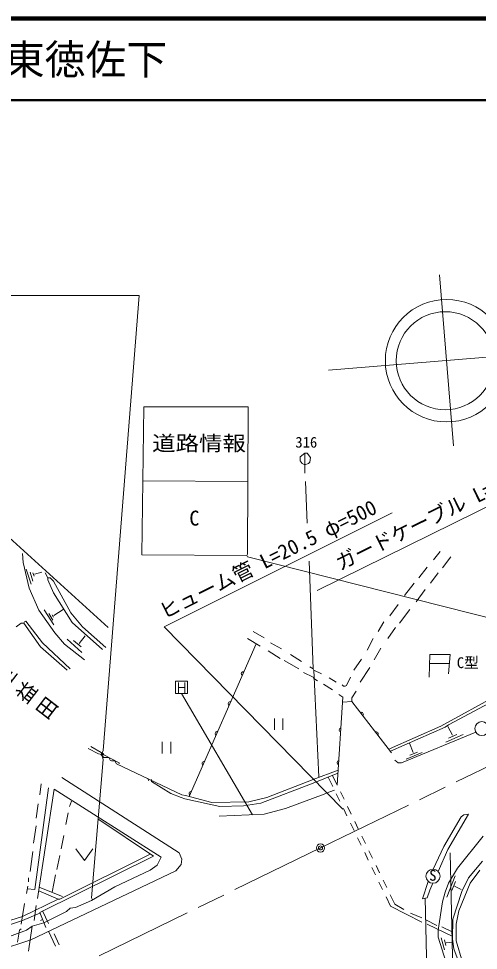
# Model space of a CAD drawing. Units: millimetres, scale not verified. Extents: x 40000 to 680000, y 20000 to 380000.
# Drawn here: x 426831 to 483184, y 265910 to 380000 of the extents above; entities that cross this region are included whole.
import ezdxf
from ezdxf.enums import TextEntityAlignment as Align

# ---------------------------------------------------------------- set-up
doc = ezdxf.new("R2010")
doc.units = ezdxf.units.MM
doc.header["$LTSCALE"] = 1000
doc.header["$PDMODE"] = 32
doc.header["$PDSIZE"] = 500
doc.linetypes.add('CHAIN', pattern=[18.5, 12, -1.5, 3.5, -1.5])
for name, color, linetype, lineweight in [('M-BGD', 7, 'Continuous', 13), ('M-BMK', 2, 'CHAIN', 13), ('M-BMK-SRVR', 3, 'Continuous', 13), ('M-STR-HTXT', 7, 'Continuous', 13), ('M-STR-STRC', 7, 'Continuous', 13), ('M-TTL', 2, 'Continuous', 140), ('M-TTL-LINE', 7, 'Continuous', 50)]:
    doc.layers.add(name, color=color, linetype=linetype, lineweight=lineweight)
doc.layers.add('M-TTL-TXT', color=7, linetype='Continuous')
doc.styles.add('@ＭＳ ゴシック', font='')
doc.styles.add('ＭＳ ゴシック', font='')
doc.styles.get('@ＭＳ ゴシック').set_extended_font_data('@MS Gothic')
doc.styles.get('ＭＳ ゴシック').set_extended_font_data('MS Gothic')

msp = doc.modelspace()

# ---------------------------------------------------------------- linework, layer by layer
at = {"layer": 'M-BGD'}
for p, q in [((461925, 326785), (461333, 326362)), ((461333, 326362), (461333, 325854)), ((461925, 326785), (461925, 324330)), ((462179, 326785), (461925, 326785)), ((462603, 326277), (462179, 326785)), ((461333, 325854), (461587, 325515)), ((461587, 325515), (461925, 325346)), ((461925, 325346), (462349, 325515)), ((462349, 325515), (462518, 325685)), ((462518, 325685), (462603, 326277)), ((492992, 324520), (463435, 309973)), ((462010, 323314), (462179, 318234)), ((427297, 314509), (427381, 313408)), ((478520, 314763), (477673, 313747)), ((479790, 314085), (478774, 312731)), ((427381, 313408), (428143, 310275)), ((428359, 310756), (427761, 312607)), ((462433, 313577), (462941, 300369)), ((476911, 312815), (475895, 311545)), ((428228, 312223), (428567, 311122)), ((428567, 312138), (428736, 311715)), ((428791, 311967), (429667, 312223)), ((430091, 312138), (430429, 311545)), ((430429, 311545), (430429, 311291)), ((430683, 311545), (430429, 311545)), ((431107, 311122), (430683, 311545)), ((478266, 312138), (477335, 310868)), ((430429, 311291), (431107, 309683)), ((433223, 307227), (431107, 311122)), ((475303, 310868), (474117, 309344)), ((428143, 310275), (429329, 307566)), ((431107, 309683), (433393, 306042)), ((476657, 310106), (475557, 308582)), ((473355, 308243), (472339, 306889)), ((429329, 307566), (431276, 304772)), ((429969, 307623), (431140, 305780)), ((430545, 307166), (431030, 306351)), ((430961, 306993), (431110, 306701)), ((432292, 307651), (431138, 306906)), ((434663, 305534), (433223, 307227)), ((474795, 307651), (473525, 305957)), ((505359, 307397), (479536, 293511)), ((427127, 305957), (426535, 305534)), ((427466, 305957), (427127, 305957)), ((427551, 306127), (427466, 305957)), ((427466, 305957), (429498, 303079)), ((427720, 306211), (427551, 306127)), ((429752, 303587), (427720, 306211)), ((433393, 306042), (437118, 302740)), ((471577, 306127), (470900, 304941)), ((431276, 304772), (432461, 303417)), ((437541, 302994), (434663, 305534)), ((455575, 304941), (456930, 304179)), ((473017, 305449), (472085, 304095)), ((433139, 300369), (429752, 303587)), ((432800, 304010), (434578, 302401)), ((433562, 303841), (434493, 303079)), ((435001, 304433), (434239, 303502)), ((454898, 304095), (456422, 303163)), ((457692, 303587), (459047, 302825)), ((470307, 304095), (469545, 302655)), ((429498, 303079), (432800, 300200)), ((432461, 303417), (434917, 301470)), ((457438, 302571), (458877, 301639)), ((471239, 302909), (470392, 301470)), ((459385, 301385), (461163, 300369)), ((460147, 302147), (461502, 301301)), ((468868, 301555), (467937, 300200)), ((477165, 299353), (477250, 302147)), ((477250, 302147), (479705, 302147)), ((479705, 302147), (479536, 299777)), ((462518, 300623), (462941, 300369)), ((462941, 300369), (463026, 300200)), ((463026, 300200), (463619, 287161)), ((463026, 300200), (463957, 299777)), ((469884, 300539), (468699, 298761)), ((477250, 301047), (479621, 301047)), ((461756, 299946), (462941, 299353)), ((462941, 299353), (463026, 299184)), ((463026, 299184), (463449, 298930)), ((464889, 299269), (465735, 298761)), ((467513, 299353), (467005, 298337)), ((447543, 298858), (446043, 298858)), ((446043, 298858), (446043, 297358)), ((446448, 297422), (446448, 298696)), ((446448, 298108), (447192, 298108)), ((447192, 298704), (447192, 297426)), ((447543, 297358), (447543, 298858)), ((464211, 298507), (465312, 297829)), ((466667, 298253), (466497, 298422)), ((466836, 298253), (466667, 298253)), ((467005, 298337), (466836, 298253)), ((446043, 297358), (447543, 297358)), ((446793, 297358), (455508, 282524)), ((466074, 297237), (466582, 296898)), ((468191, 297660), (467683, 296813)), ((467683, 296813), (467683, 296390)), ((466582, 296305), (467683, 296390)), ((479536, 293511), (479113, 293257)), ((479457, 293307), (479996, 292269)), ((482862, 292625), (473779, 288855)), ((481314, 292326), (479197, 291395)), ((480552, 292326), (479536, 291903)), ((444435, 291428), (444435, 290028)), ((445485, 290028), (445485, 291428)), ((475208, 290148), (474729, 291276)), ((435340, 290633), (436610, 289955)), ((435679, 290887), (436949, 290125)), ((436610, 289955), (437287, 289871)), ((437203, 290379), (436949, 289871)), ((436949, 290125), (437203, 289278)), ((436949, 289871), (437203, 290040)), ((437287, 289871), (436949, 289871)), ((436949, 289871), (437287, 289532)), ((437203, 290040), (437287, 289871)), ((437287, 289871), (439150, 288855)), ((474339, 289326), (476274, 290122)), ((474802, 289804), (475707, 290179)), ((437203, 289278), (435763, 272345)), ((437287, 289532), (437880, 289532)), ((437880, 289532), (438049, 289193)), ((438049, 289193), (438219, 289109)), ((438219, 289109), (438642, 289109)), ((438642, 289109), (438811, 288770)), ((438811, 288770), (446855, 284960)), ((439150, 288855), (439150, 288770)), ((472932, 289193), (473355, 288855)), ((473779, 288855), (473355, 288855)), ((432123, 287077), (446516, 277848)), ((442621, 286992), (442791, 286653)), ((443129, 286569), (443129, 286823)), ((445500, 285129), (443129, 286569)), ((456507, 283944), (462941, 286399)), ((462941, 286823), (457269, 284621)), ((464780, 287120), (465335, 285975)), ((465311, 287328), (465854, 286206)), ((430514, 285807), (428821, 273361)), ((429159, 272260), (431191, 285637)), ((429583, 286315), (429413, 284960)), ((431191, 285637), (444315, 277340)), ((465547, 285515), (464523, 285147)), ((466289, 285306), (466725, 284406)), ((433308, 284198), (433054, 283521)), ((446770, 284621), (445500, 285129)), ((446770, 284621), (447193, 284452)), ((447278, 284875), (446855, 284960)), ((447193, 284452), (451511, 283521)), ((450495, 284029), (447278, 284875)), ((455067, 284113), (450495, 284029)), ((457269, 284621), (455067, 284113)), ((459555, 283267), (464296, 285045)), ((464296, 285045), (464523, 285147)), ((465770, 285075), (466206, 284175)), ((429244, 283859), (428990, 282081)), ((451511, 283521), (454390, 283605)), ((454390, 283605), (456507, 283944)), ((456930, 282589), (459555, 283267)), ((466642, 283275), (467077, 282375)), ((467161, 283506), (467596, 282606)), ((432885, 282759), (432631, 281319)), ((436525, 281997), (443383, 277425)), ((451427, 282335), (456930, 282589)), ((478943, 278610), (481060, 282251)), ((481991, 282589), (479451, 278271)), ((481060, 282251), (481399, 282505)), ((481399, 282505), (481991, 282589)), ((428990, 281150), (428651, 279033)), ((467513, 281475), (467949, 280574)), ((468032, 281705), (468468, 280805)), ((432377, 279965), (432038, 278356)), ((468384, 279674), (468820, 278774)), ((468904, 279905), (469339, 279005)), ((483769, 279880), (480637, 275985)), ((477647, 275845), (478943, 278610)), ((428567, 278017), (428228, 275562)), ((443383, 277425), (429413, 270567)), ((431869, 277509), (431530, 275816)), ((442960, 277679), (431869, 272175)), ((433844, 278325), (434894, 276925)), ((434894, 276925), (435944, 278325)), ((444315, 277340), (443807, 276324)), ((446516, 277848), (446855, 277086)), ((469256, 277874), (469691, 276974)), ((469775, 278105), (470211, 277205)), ((479451, 278271), (478238, 275585)), ((479705, 277848), (480721, 236615)), ((443807, 276324), (442960, 275731)), ((446770, 276409), (446093, 275647)), ((446855, 277086), (446770, 276409)), ((470646, 276305), (471082, 275405)), ((483685, 276832), (481991, 274800)), ((446093, 275647), (428313, 267180)), ((431361, 275139), (430937, 273022)), ((442960, 275731), (438642, 273699)), ((470127, 276074), (470563, 275174)), ((480343, 275043), (479314, 272434)), ((480637, 275985), (479536, 274123)), ((482161, 274123), (483346, 275731)), ((428059, 274800), (428059, 274292)), ((470998, 274274), (471434, 273374)), ((471518, 274505), (471953, 273605)), ((477043, 274352), (476341, 272206)), ((477591, 274128), (477250, 273276)), ((479536, 274123), (479113, 273022)), ((480359, 274325), (479943, 273254)), ((480806, 270736), (482161, 274123)), ((481991, 274800), (481145, 273107)), ((427974, 273784), (427805, 272853)), ((428821, 273361), (427889, 273445)), ((431699, 272175), (429329, 273191)), ((429413, 273615), (432207, 272514)), ((438642, 273699), (435763, 272006)), ((472389, 272704), (472932, 271583)), ((477250, 273276), (476911, 272345)), ((478774, 271837), (479113, 273022)), ((481145, 273107), (480044, 269720)), ((480271, 273764), (481082, 273358)), ((427551, 271667), (427127, 269127)), ((431699, 272175), (427297, 270059)), ((431869, 272175), (431699, 272175)), ((435763, 272006), (433816, 271159)), ((435763, 272345), (435848, 272175)), ((471870, 272474), (472424, 271329)), ((472932, 271583), (474033, 270905)), ((476911, 272345), (476341, 272206)), ((476680, 272288), (477419, 236446)), ((478266, 268365), (478774, 271837)), ((429413, 270482), (427297, 269551)), ((428990, 271413), (428736, 269551)), ((429413, 270567), (430175, 268704)), ((429752, 270736), (430514, 269212)), ((432715, 270651), (429921, 269297)), ((433139, 271075), (432715, 270651)), ((433816, 271159), (433139, 271075)), ((472424, 271329), (476234, 269381)), ((474879, 270482), (476234, 269889)), ((480467, 269127), (480806, 270736)), ((427297, 270059), (420269, 267857)), ((427297, 269551), (420862, 267519)), ((429921, 269297), (428482, 268873)), ((429667, 269635), (429498, 269551)), ((476742, 269635), (478097, 268958)), ((480044, 269720), (480021, 267291)), ((427805, 268365), (425265, 267434)), ((426958, 268365), (426704, 266926)), ((427127, 268535), (426958, 268365)), ((428482, 268873), (427805, 268365)), ((428482, 268873), (428059, 265825)), ((430514, 268281), (431361, 266418)), ((480044, 267603), (476911, 269127)), ((478266, 268365), (478266, 267519)), ((478689, 268789), (479959, 268196)), ((480467, 267095), (480467, 269127)), ((428313, 267180), (421455, 264979)), ((431191, 267942), (431784, 266587)), ((478266, 267519), (479197, 264555)), ((478605, 267434), (479028, 265995)), ((479028, 267180), (479201, 266499)), ((480021, 267291), (480158, 266087)), ((481229, 264471), (480467, 267095)), ((479979, 266916), (479217, 266831)), ((480158, 266087), (481060, 263709))]:
    msp.add_line(p, q, dxfattribs=at)
for centre in [(483603, 293060), (477622, 274987)]:
    msp.add_circle(centre, 859, dxfattribs=at)
at = {"layer": 'M-BMK'}
for p, q in [((463829, 278454), (553587, 322108)), ((420051, 257162), (463829, 278454))]:
    msp.add_line(p, q, dxfattribs=at)
at = {"layer": 'M-BMK-SRVR'}
msp.add_line((437787, 305462), (415974, 325243), dxfattribs=at)
msp.add_circle((463829, 278454), 500, dxfattribs=at)
msp.add_point((463829, 278454), dxfattribs=at)
at = {"layer": 'M-STR-HTXT'}
for p, q in [((472627, 319484), (444653, 305534)), ((506037, 308413), (478595, 293377)), ((444653, 305534), (466582, 283182)), ((455934, 303462), (447750, 284751)), ((466582, 296898), (465881, 286150)), ((472526, 290082), (467683, 296390)), ((458179, 294298), (458179, 292898)), ((459229, 292898), (459229, 294298)), ((478595, 293377), (472290, 290598)), ((479113, 293257), (472419, 290317)), ((462941, 286823), (466000, 287981)), ((462941, 286399), (465975, 287588))]:
    msp.add_line(p, q, dxfattribs=at)
for centre, start, end in [((454382, 299774), 79.05679, 233.69602), ((452779, 296110), 79.05679, 233.69602), ((468827, 294807), 320.19711, 114.83635), ((451177, 292445), 79.05679, 233.69602), ((466378, 292903), 98.94818, 253.58741), ((470654, 292427), 320.19711, 114.83635), ((449574, 288780), 79.05679, 233.69602), ((466117, 288911), 98.94818, 253.58741), ((447971, 285115), 79.05679, 233.69602)]:
    msp.add_arc(centre, 256, start, end, dxfattribs=at)
at = {"layer": 'M-STR-STRC'}
for p, q in [((478418, 348623), (480135, 327693)), ((350758, 346231), (441605, 346089)), ((441605, 346089), (437203, 290379)), ((464825, 336972), (497744, 339673)), ((441944, 314339), (442198, 332458)), ((442198, 332458), (454983, 332458)), ((454983, 332458), (454898, 314424)), ((442029, 323399), (454983, 323314)), ((454813, 314255), (441944, 314339)), ((454898, 314424), (454813, 314255)), ((454898, 314085), (454813, 314255)), ((454898, 314085), (501914, 302239))]:
    msp.add_line(p, q, dxfattribs=at)
for centre, radius in [((479280, 338116), 7500), ((479122, 338112), 6000)]:
    msp.add_circle(centre, radius, dxfattribs=at)
at = {"layer": 'M-TTL'}
msp.add_line((680000, 380000), (40000, 380000), dxfattribs=at)
at = {"layer": 'M-TTL-LINE'}
msp.add_line((40000, 370000), (680000, 370000), dxfattribs=at)

# ---------------------------------------------------------------- texts
at = {"layer": 'M-BGD', "style": 'ＭＳ ゴシック'}
for s, p in [('316', (460742, 327076)), ('C型', (480537, 300080)), ('S', (477155, 274040))]:
    msp.add_text(s, height=1320, dxfattribs=at).set_placement(p, align=Align.BOTTOM_LEFT)
at = {"layer": 'M-BGD', "insert": (423530, 299323), "char_height": 1833, "attachment_point": 7, "rotation": 322.347, "style": '@ＭＳ ゴシック'}
msp.add_mtext('\\T1.27;至益田', dxfattribs=at)
at = {"layer": 'M-STR-HTXT', "style": 'ＭＳ ゴシック'}
for s, rotation, p in [('ガードケーブル L=36.0', 26.206, (466482, 311892)), ('ヒューム管 L=20.5 φ=500', 26.504, (444910, 305930))]:
    msp.add_text(s, height=1833, rotation=rotation, dxfattribs=at).set_placement(p, align=Align.BOTTOM_LEFT)
at = {"layer": 'M-STR-STRC', "style": 'ＭＳ ゴシック', "width": 1.15}
msp.add_text('道路情報', height=1833, dxfattribs=at).set_placement((443191, 326537), align=Align.BOTTOM_LEFT)
at = {"layer": 'M-STR-STRC', "style": 'ＭＳ ゴシック'}
msp.add_text('C', height=1833, dxfattribs=at).set_placement((447750, 317372), align=Align.BOTTOM_LEFT)
at = {"layer": 'M-TTL-TXT', "style": 'ＭＳ ゴシック'}
msp.add_text('山口市阿東徳佐下', height=3666, dxfattribs=at).set_placement((405024, 375000), align=Align.MIDDLE_LEFT)

doc.saveas('drawing.dxf')
